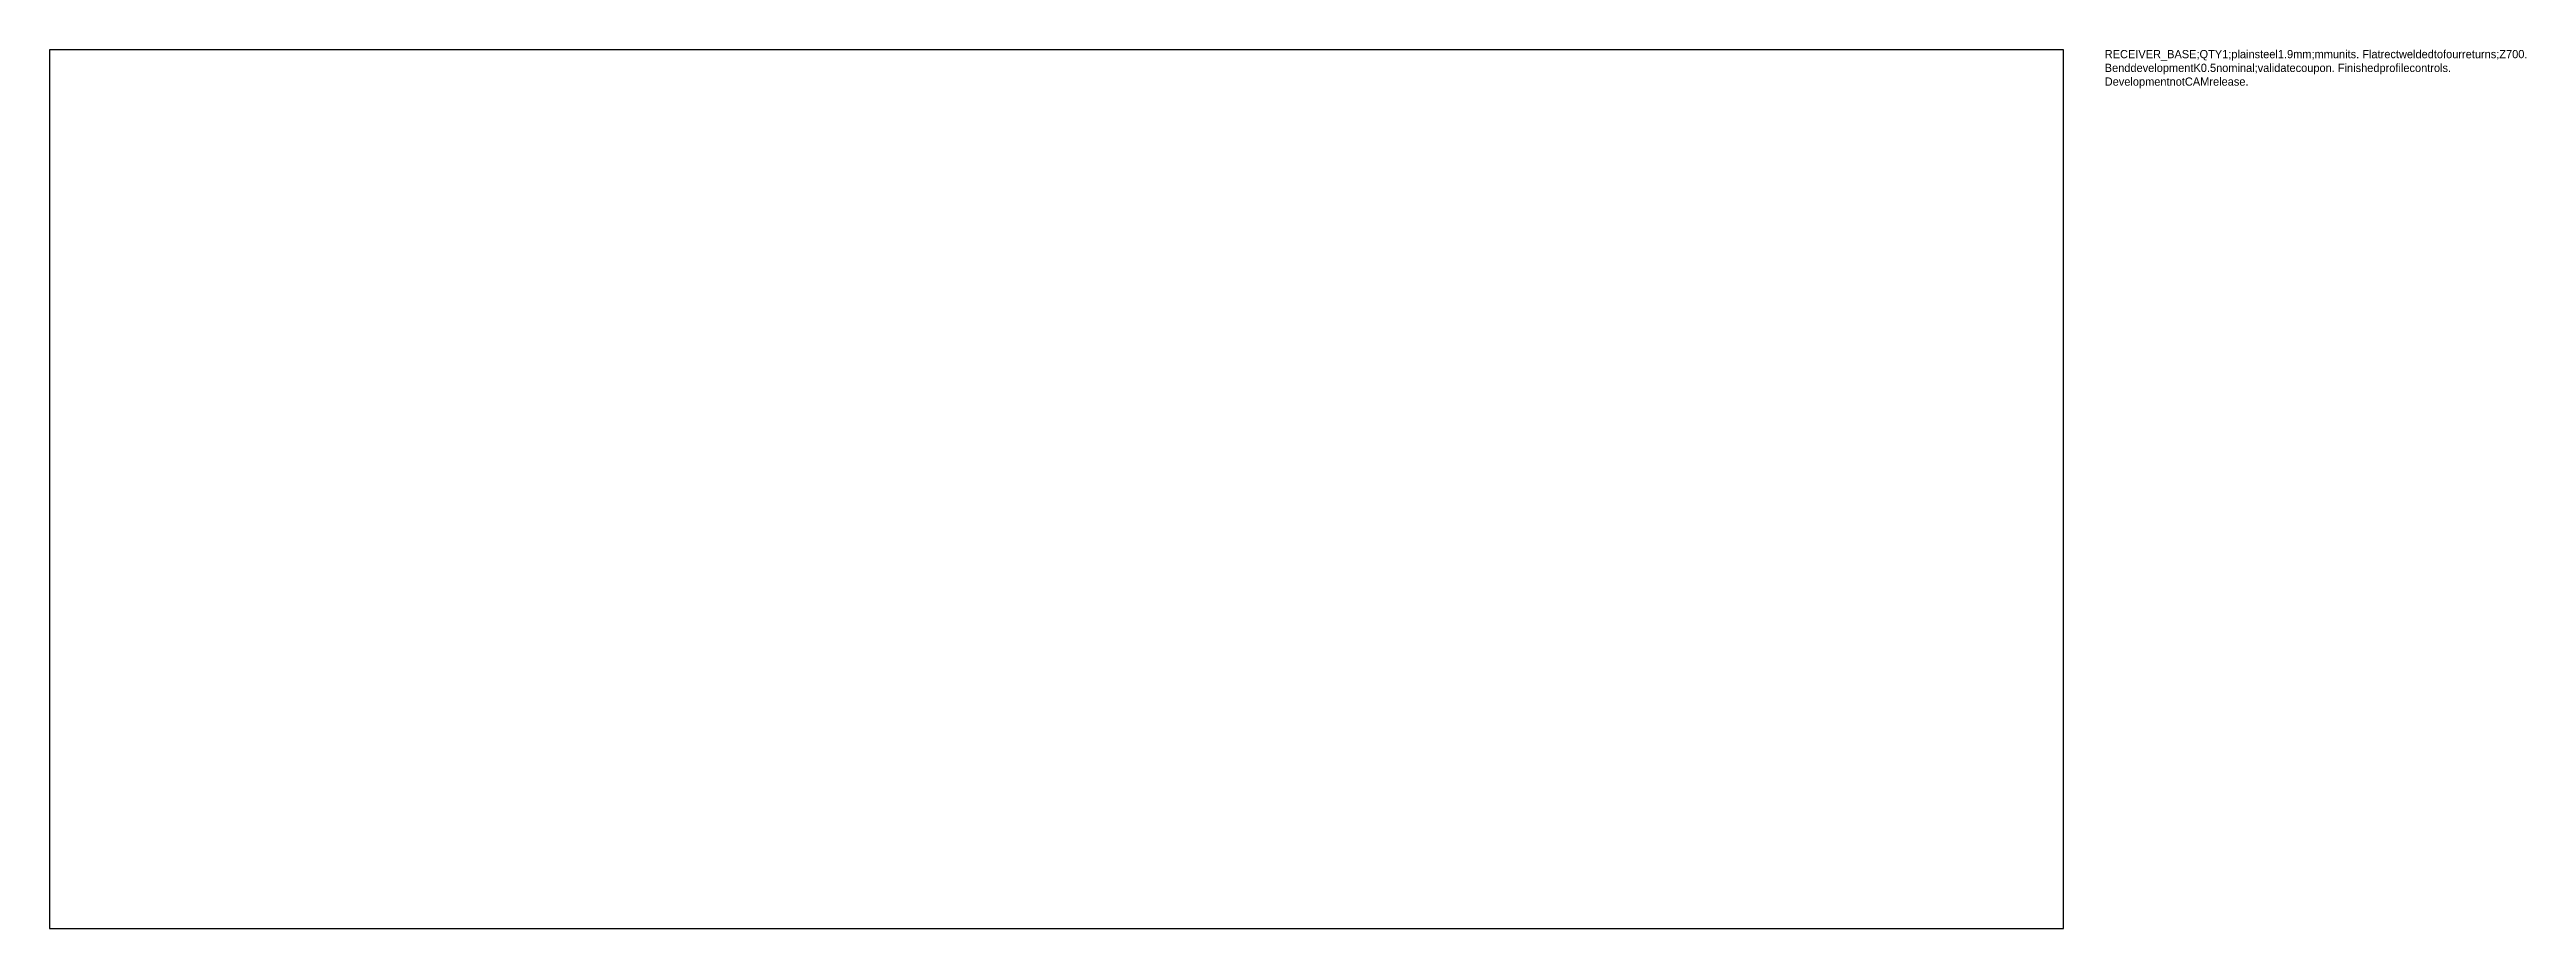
# Model space of a CAD drawing. Header units: millimetres. Extents: x 0 to 903, y 0 to 320.
import ezdxf

# ---------------------------------------------------------------- set-up
doc = ezdxf.new("R2010")
doc.units = ezdxf.units.MM
doc.layers.add('CUT_OUTER', color=7, linetype='Continuous')
doc.layers.add('SHOP_NOTES', color=7, linetype='Continuous')

msp = doc.modelspace()

# ---------------------------------------------------------------- linework, layer by layer
at = {"layer": 'CUT_OUTER'}
msp.add_lwpolyline([(0, 0), (734, 0), (734, 320), (0, 320)], close=True, dxfattribs=at)

# ---------------------------------------------------------------- texts
at = {"layer": 'SHOP_NOTES', "insert": (749, 320), "char_height": 3, "width": 160, "attachment_point": 1}
msp.add_mtext('RECEIVER_BASE;QTY1;plainsteel1.9mm;mmunits. Flatrectweldedtofourreturns;Z700. BenddevelopmentK0.5nominal;validatecoupon. Finishedprofilecontrols. DevelopmentnotCAMrelease.', dxfattribs=at)

doc.saveas('drawing.dxf')
